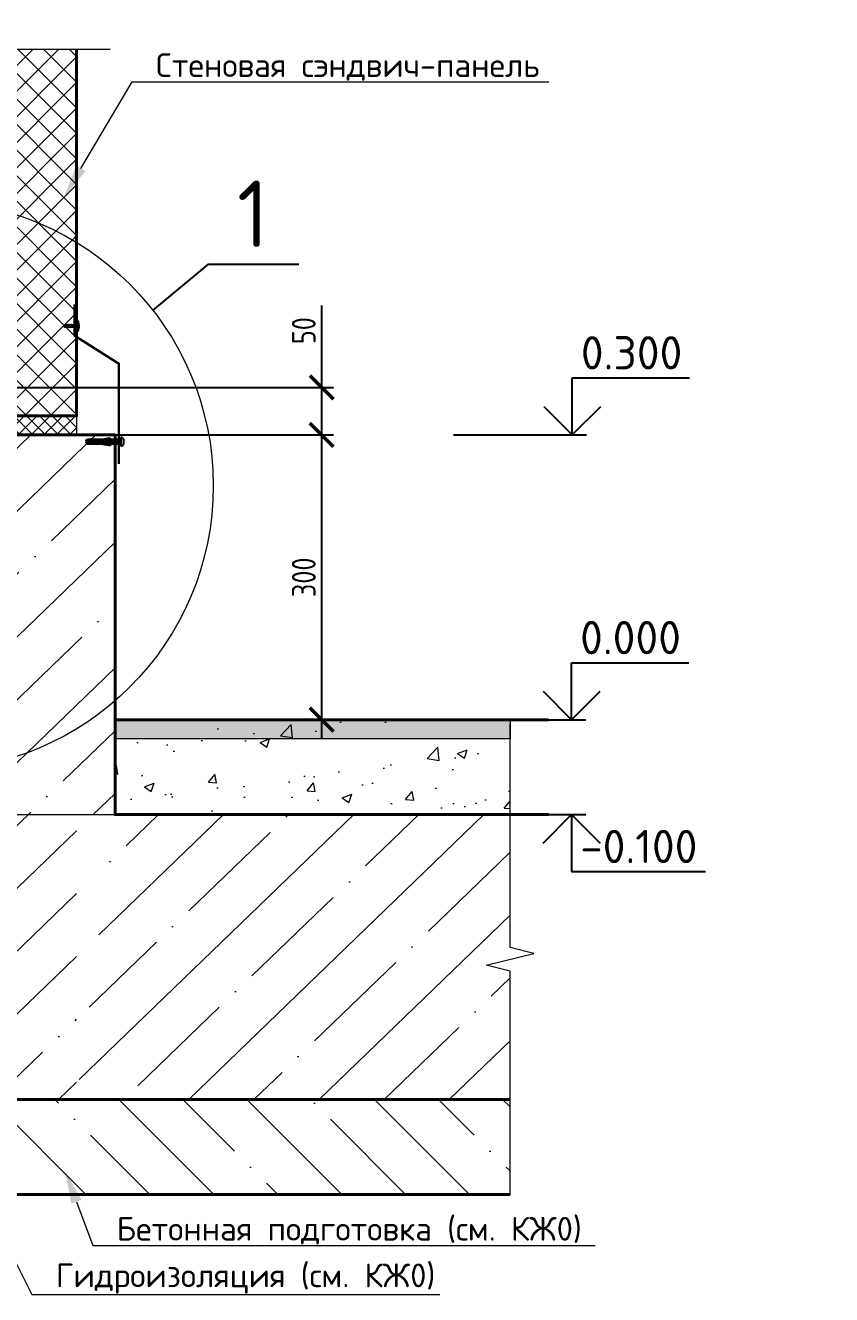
# Model space of a CAD drawing. Header units: millimetres. Extents: x -3689 to 2955806, y -724709 to -635850.
# Drawn here: x 2949774 to 2950623, y -718230 to -716893 of the extents above; entities that cross this region are included whole.
import ezdxf
from ezdxf import colors
from ezdxf.entities.mleader import LeaderData, LeaderLine
from ezdxf.math import Vec2, Vec3

# ---------------------------------------------------------------- set-up
doc = ezdxf.new("R2010")
doc.units = ezdxf.units.MM
doc.header["$PDMODE"] = 35
for name, color, linetype, lineweight in [('0_текст', 7, 'Continuous', 0), ('_PP_Hatch', 9, 'Continuous', 9), ('_PP_Primary Line Continuous', 3, 'Continuous', 40), ('_Выноска', 7, 'Continuous', 15), ('K_Dim', 165, 'Continuous', 13), ('Штрих Бетон неармированный', 7, 'Continuous', 15), ('Штрих Мин. Вата', 40, 'Continuous', 15)]:
    doc.layers.add(name, color=color, linetype=linetype, lineweight=lineweight)
doc.layers.add('S-METL', color=14, linetype='Continuous')
doc.layers.add('ФЭ', color=7, linetype='Continuous', lineweight=25, true_color=0xb8002e)
doc.styles.add('GOST 2.304', font='CS_Gost2304.shx')
doc.styles.add('GOST-2.304_Type-B', font='')
doc.styles.add('PDF ISOCPEUR', font='isocpeur.ttf')
doc.styles.add('SPDS', font='isocpeui.ttf')
doc.styles.get('GOST-2.304_Type-B').set_extended_font_data('GOST Common')
doc.linetypes.add('зигзаг', pattern='A,0.00254,-5.08,[131,ltypeshp.shx,S=5.08,R=0,X=-5.08,Y=0],-10.16,[131,ltypeshp.shx,S=5.08,R=180,X=5.08,Y=0],-5.08', length=20.32254)
doc.dimstyles.new('SPDS', dxfattribs={"dimscale": 100, "dimtxt": 2.5, "dimasz": 2.5, "dimexe": 1.25, "dimexo": 0.625, "dimtad": 1, "dimdec": 0, "dimrnd": 0.001, "dimtxsty": 'GOST 2.304', "dimblk": 'ARCHTICK', "dimblk1": 'ARCHTICK', "dimblk2": 'ARCHTICK', "dimcen": 2.5, "dimdle": 2, "dimadec": 0, "dimazin": 2, "dimtfac": 0.75, "dimtdec": 4, "dimtmove": 1, "dimatfit": 3, "dimfxl": 1, "dimtolj": 1, "dimarcsym": 0})

# ---------------------------------------------------------------- blocks, each defined once
blk = doc.blocks.new('шуруп 4х40')
at = {"color": 0}
for p, q in [((-3.2, -2.9), (-3.2, 2.9)), ((-1.1, 5.3), (0, 5.3)), ((0, -5.3), (0, 5.3)), ((0, 1.9), (0.1, 2)), ((0.8, -1.7), (0, 1.1)), ((1.1, -2), (0.1, 2)), ((0.1, 2), (0.4, 1.7)), ((1.4, -1.7), (0.4, 1.7)), ((2.3, 1.7), (0.4, 1.7)), ((2.3, 1.7), (2.5, 2)), ((3.2, -1.7), (2.3, 1.7)), ((3.5, -2), (2.5, 2)), ((2.5, 2), (2.8, 1.7)), ((3.8, -1.7), (2.8, 1.7)), ((2.8, 1.7), (4.7, 1.7)), ((4.7, 1.7), (4.9, 2)), ((5.6, -1.7), (4.7, 1.7)), ((5.9, -2), (4.9, 2)), ((4.9, 2), (5.2, 1.7)), ((6.2, -1.7), (5.2, 1.7)), ((5.2, 1.7), (7.1, 1.7)), ((7.1, 1.7), (7.3, 2)), ((8.1, -1.7), (7.1, 1.7)), ((8.4, -2), (7.3, 2)), ((7.3, 2), (7.7, 1.7)), ((8.6, -1.7), (7.7, 1.7)), ((9.5, 1.7), (7.7, 1.7)), ((9.5, 1.7), (9.8, 2)), ((10.5, -1.7), (9.5, 1.7)), ((10.8, -2), (9.8, 2)), ((9.8, 2), (10.1, 1.7)), ((11.1, -1.7), (10.1, 1.7)), ((12, 1.7), (10.1, 1.7)), ((12, 1.7), (12.2, 2)), ((12.9, -1.7), (12, 1.7)), ((13.2, -2), (12.2, 2)), ((12.2, 2), (12.5, 1.7)), ((13.5, -1.7), (12.5, 1.7)), ((12.5, 1.7), (14.4, 1.7)), ((14.4, 1.7), (14.6, 2)), ((15.3, -1.7), (14.4, 1.7)), ((15.6, -2), (14.6, 2)), ((14.6, 2), (14.9, 1.7)), ((15.9, -1.7), (14.9, 1.7)), ((14.9, 1.7), (16.8, 1.7)), ((16.8, 1.7), (17.1, 2)), ((17.8, -1.7), (16.8, 1.7)), ((18.1, -2), (17.1, 2)), ((17.1, 2), (17.4, 1.7)), ((18.3, -1.7), (17.4, 1.7)), ((19.2, 1.7), (17.4, 1.7)), ((19.2, 1.7), (19.5, 2)), ((20.2, -1.7), (19.2, 1.7)), ((20.5, -2), (19.5, 2)), ((19.5, 2), (19.8, 1.7)), ((20.7, -1.7), (19.8, 1.7)), ((21.6, 1.7), (19.8, 1.7)), ((21.6, 1.7), (21.9, 2)), ((22.6, -1.7), (21.6, 1.7)), ((22.9, -2), (21.9, 2)), ((21.9, 2), (22.2, 1.7)), ((23.2, -1.7), (22.2, 1.7)), ((24, 1.7), (22.2, 1.7)), ((24, 1.7), (24.3, 2)), ((25, -1.7), (24, 1.7)), ((25.3, -2), (24.3, 2)), ((24.3, 2), (24.6, 1.7)), ((25.6, -1.7), (24.6, 1.7)), ((26.5, 1.7), (24.6, 1.7)), ((26.5, 1.7), (26.7, 2)), ((27.4, -1.7), (26.5, 1.7)), ((27.7, -2), (26.7, 2)), ((26.7, 2), (27, 1.7)), ((28, -1.7), (27, 1.7)), ((28.9, 1.7), (27, 1.7)), ((28.9, 1.7), (29.1, 2)), ((29.8, -1.7), (28.9, 1.7)), ((30.1, -2), (29.1, 2)), ((29.1, 2), (29.4, 1.7)), ((30.4, -1.7), (29.4, 1.7)), ((29.4, 1.7), (31.3, 1.7)), ((31.3, 1.7), (31.5, 2)), ((32.2, -1.7), (31.3, 1.7)), ((32.5, -2), (31.5, 2)), ((31.5, 2), (31.8, 1.7)), ((32.8, -1.7), (31.8, 1.7)), ((31.8, 1.7), (33.8, 1.7)), ((33.8, 1.7), (34, 2)), ((34.7, -1.7), (33.8, 1.7)), ((35, -2), (34, 2)), ((34, 2), (34.3, 1.7)), ((35.3, -1.7), (34.3, 1.7)), ((34.3, 1.7), (35.7, 1.7)), ((36.2, 1.5), (35.7, 1.7)), ((36.5, 1.7), (36.2, 1.5)), ((36.9, -1.2), (36.2, 1.5)), ((37.2, -1.4), (36.5, 1.7)), ((36.9, 1.2), (36.5, 1.7)), ((37.4, -1), (36.9, 1.2)), ((40, 0), (36.9, 1.2)), ((37.4, -1), (40, 0)), ((-1.1, -5.3), (0, -5.3)), ((0, -1.7), (0.8, -1.7)), ((0.8, -1.7), (1.1, -2)), ((1.4, -1.7), (1.1, -2)), ((1.4, -1.7), (3.2, -1.7)), ((3.2, -1.7), (3.5, -2)), ((3.8, -1.7), (3.5, -2)), ((3.8, -1.7), (5.6, -1.7)), ((5.6, -1.7), (5.9, -2)), ((6.2, -1.7), (5.9, -2)), ((6.2, -1.7), (8.1, -1.7)), ((8.1, -1.7), (8.4, -2)), ((8.6, -1.7), (8.4, -2)), ((8.6, -1.7), (10.5, -1.7)), ((10.5, -1.7), (10.8, -2)), ((11.1, -1.7), (10.8, -2)), ((11.1, -1.7), (12.9, -1.7)), ((12.9, -1.7), (13.2, -2)), ((13.5, -1.7), (13.2, -2)), ((13.5, -1.7), (15.3, -1.7)), ((15.3, -1.7), (15.6, -2)), ((15.9, -1.7), (15.6, -2)), ((15.9, -1.7), (17.8, -1.7)), ((17.8, -1.7), (18.1, -2)), ((18.3, -1.7), (18.1, -2)), ((18.3, -1.7), (20.2, -1.7)), ((20.2, -1.7), (20.5, -2)), ((20.7, -1.7), (20.5, -2)), ((20.7, -1.7), (22.6, -1.7)), ((22.6, -1.7), (22.9, -2)), ((23.2, -1.7), (22.9, -2)), ((23.2, -1.7), (25, -1.7)), ((25, -1.7), (25.3, -2)), ((25.6, -1.7), (25.3, -2)), ((25.6, -1.7), (27.4, -1.7)), ((27.4, -1.7), (27.7, -2)), ((28, -1.7), (27.7, -2)), ((28, -1.7), (29.8, -1.7)), ((29.8, -1.7), (30.1, -2)), ((30.4, -1.7), (30.1, -2)), ((30.4, -1.7), (32.2, -1.7)), ((32.2, -1.7), (32.5, -2)), ((32.8, -1.7), (32.5, -2)), ((32.8, -1.7), (34.7, -1.7)), ((34.7, -1.7), (35, -2)), ((35.3, -1.7), (35, -2)), ((35.3, -1.7), (35.7, -1.7)), ((35.7, -1.7), (36.9, -1.2)), ((36.9, -1.2), (37.2, -1.4)), ((37.2, -1.4), (37.4, -1))]:
    blk.add_line(p, q, dxfattribs=at)
for centre, start, end in [((1.8, 0.6), 122.3235, 155.8642), ((1.8, -0.6), 204.1358, 237.6765)]:
    blk.add_arc(centre, 5.56, start, end, dxfattribs=at)
blk = doc.blocks.new('дюбель 6х40')
for p, q in [((0, 3), (12, 3)), ((0, -3), (0, 3)), ((12, 3.6), (12.1, 4.5)), ((21, 2.1), (12, 3.6)), ((12, 3), (12, 2.1)), ((12, 2.1), (21, 2.1)), ((12, 0.3), (40, 0.3)), ((12, -0.3), (12, 0.3)), ((21, 3), (12.1, 4.5)), ((21, 3), (38.6, 3)), ((24, 1.2), (24, 3)), ((24, 1.2), (27.6, 1.2)), ((27.6, 1.2), (27.6, 3)), ((30, 1.2), (30, 3)), ((30, 1.2), (33.6, 1.2)), ((33.6, 1.2), (33.6, 3)), ((38.6, 3), (38.6, 0.3)), ((40, 1.8), (38.6, 3)), ((40, 1.8), (40, 0.3)), ((12, -3), (0, -3)), ((12, -0.3), (40, -0.3)), ((21, -2.1), (12, -3.6)), ((12, -2.1), (21, -2.1)), ((12, -3), (12, -2.1)), ((12, -3.6), (12.1, -4.5)), ((21, -3), (12.1, -4.5)), ((38.6, -3), (21, -3)), ((24, -1.2), (27.6, -1.2)), ((24, -1.2), (24, -3)), ((27.6, -1.2), (27.6, -3)), ((30, -1.2), (33.6, -1.2)), ((30, -1.2), (30, -3)), ((33.6, -1.2), (33.6, -3)), ((38.6, -0.3), (38.6, -3)), ((40, -1.8), (38.6, -3)), ((40, -0.3), (40, -1.8))]:
    blk.add_line(p, q)
blk = doc.blocks.new('*U410')
for name in ['шуруп 4х40', 'дюбель 6х40']:
    blk.add_blockref(name, (0, 0))
blk = doc.blocks.new('4.2x16')
at = {"lineweight": 0}
for p, q in [((-1.2, 5.3), (-1.2, -5.3)), ((14.9, 1.6), (16, 0))]:
    blk.add_line(p, q, dxfattribs=at)
for points in [[(-1.2, 3.6, 0.114819), (-2.1, 0.2), (-1.6, 0.2), (-1.6, -0.2), (-2.1, -0.2, 0.114819), (-1.2, -3.6)], [(0, -5.3), (0, 5.3, 0.414214), (-0.2, 5.5), (-1, 5.5, 0.414214), (-1.2, 5.3, 0.209763), (-1.2, 3.8)], [(0, 3.1, 0.414214), (1.5, 1.6), (3.3, 1.6), (3.6, 2.1)], [(14.2, -0.8, 0.131652), (14.9, -1.6), (16, 0), (14.2, -0.8), (9.9, 1.6), (14.9, 1.6), (14.7, 1.3), (15.7, -0.1)], [(-1.2, -3.8, 0.209763), (-1.2, -5.3, 0.414214), (-1, -5.5), (-0.2, -5.5, 0.414214), (0, -5.3)], [(5.1, -1.6), (1.5, -1.6, 0.414214), (0, -3.1)]]:
    blk.add_lwpolyline(points, format="xyb", dxfattribs=at)
for points in [[(0, -1.6), (0, -1.6), (0, 1.6)], [(3.6, 2.1), (5.4, -2.1)], [(3.9, 1.6), (5.3, 1.6)], [(5.6, 2.1), (7.4, -2.1)], [(5.9, 1.6), (7.3, 1.6)], [(7.6, 2.1), (9.4, -2.1)], [(7.9, 1.6), (9.3, 1.6)], [(14.7, 1.3), (11, 1.3), (14.6, -0.7)], [(7.1, -1.6), (5.7, -1.6)], [(9.1, -1.6), (7.7, -1.6)], [(11.1, -1.6), (9.7, -1.6)], [(11.7, -1.6), (11.4, -2.1)], [(14.9, -1.6), (11.7, -1.6)]]:
    blk.add_lwpolyline(points, dxfattribs=at)
for points in [[(3.6, 2.1), (5.7, -1.6), (5.4, -2.1), (3.3, 1.6)], [(5.3, 1.6), (5.6, 2.1), (7.7, -1.6), (7.4, -2.1)], [(7.3, 1.6), (7.6, 2.1), (9.7, -1.6), (9.4, -2.1)], [(9.6, 2.1), (11.4, -2.1), (9.3, 1.6), (9.6, 2.1), (11.7, -1.6)]]:
    blk.add_lwpolyline(points, close=True, dxfattribs=at)
blk = doc.blocks.new('*U385')
blk.add_blockref('4.2x16', (0, 0))
blk = doc.blocks.new('_ARCHTICK')
at = {"color": 0, "linetype": 'ByBlock', "const_width": 0.15}
blk.add_lwpolyline([(-0.5, -0.5), (0.5, 0.5)], dxfattribs=at)
blk = doc.blocks.new('*D464')
at = {"layer": '_Выноска', "color": 0, "lineweight": -2, "transparency": 16777216}
for p, q in [((2950086.4, -717188.2), (2950086.4, -717274.4)), ((2950086.4, -717254.4), (2950086.4, -717344.4)), ((2949633.5, -717274.4), (2950098.9, -717274.4)), ((2949633.5, -717324.4), (2950098.9, -717324.4))]:
    blk.add_line(p, q, dxfattribs=at)
at = {"layer": 'Defpoints', "color": 0, "transparency": 16777216}
for p in [(2949627.3, -717274.4), (2949627.3, -717324.4), (2950086.4, -717324.4)]:
    blk.add_point(p, dxfattribs=at)
at = {"layer": '_Выноска', "color": 0, "lineweight": -2, "transparency": 16777216, "xscale": 25, "yscale": 25, "zscale": 25}
for p, rotation in [((2950086.4, -717274.4), 90), ((2950086.4, -717324.4), 270)]:
    blk.add_blockref('_ARCHTICK', p, dxfattribs=dict(at, rotation=rotation))
at = {"layer": '_Выноска', "color": 0, "transparency": 16777216, "insert": (2950067.6, -717214.6), "char_height": 25, "attachment_point": 5, "rotation": 90, "style": 'GOST 2.304'}
blk.add_mtext('\\A1;50', dxfattribs=at)
blk = doc.blocks.new('*D465')
at = {"layer": '_Выноска', "color": 0, "lineweight": -2, "transparency": 16777216}
for p, q in [((2950086.4, -717304.4), (2950086.4, -717644.4)), ((2949834.5, -717324.4), (2950098.9, -717324.4)), ((2949907.8, -717624.4), (2950098.9, -717624.4))]:
    blk.add_line(p, q, dxfattribs=at)
at = {"layer": 'Defpoints', "color": 0, "transparency": 16777216}
for p in [(2949828.3, -717324.4), (2949901.5, -717624.4), (2950086.4, -717624.4)]:
    blk.add_point(p, dxfattribs=at)
at = {"layer": '_Выноска', "color": 0, "lineweight": -2, "transparency": 16777216, "xscale": 25, "yscale": 25, "zscale": 25}
for p, rotation in [((2950086.4, -717324.4), 90), ((2950086.4, -717624.4), 270)]:
    blk.add_blockref('_ARCHTICK', p, dxfattribs=dict(at, rotation=rotation))
at = {"layer": '_Выноска', "color": 0, "transparency": 16777216, "insert": (2950067.6, -717474.4), "char_height": 25, "attachment_point": 5, "rotation": 90, "style": 'GOST 2.304'}
blk.add_mtext('\\A1;300', dxfattribs=at)

msp = doc.modelspace()

# ---------------------------------------------------------------- hatches: boundary and pattern name
at = {"layer": '_PP_Hatch', "ltscale": 10}
h = msp.add_hatch(dxfattribs=at)
h.set_pattern_fill('ANSI35', color=256, scale=15, angle=359)
h.set_pattern_definition([(44, (2882322.62, -730892.53), (-66.16621, 68.51712), []), (44, (2882389.96, -730893.7), (-66.16621, 68.51712), [119.0625, -23.8125, 0, -23.8125])])
h.paths.add_polyline_path([(2949868.9, -717724.4), (2949868.9, -717324.4), (2949628.3, -717324.4), (2949628.3, -717724.4), (2949628.3, -718024.4), (2949828.3, -718024.4)])
h.paths.add_polyline_path([(2950284.8, -718024.4), (2950284.8, -717724.4), (2949828.3, -717724.4), (2949828.3, -718024.4)])
h = msp.add_hatch(dxfattribs=at)
h.set_pattern_fill('ANSI35', color=256, scale=15, angle=90)
h.set_pattern_definition([(135, (2882322.62, -730892.53), (-67.35192, -67.35192), []), (135, (2882322.62, -730825.18), (-67.35192, -67.35192), [119.0625, -23.8125, 0, -23.8125])])
h.paths.add_polyline_path([(2949828.3, -718024.4), (2949578.3, -718024.4), (2949578.3, -718124.4), (2949828.3, -718124.4)])
h.paths.add_polyline_path([(2950284.8, -718124.4), (2950284.8, -718024.4), (2949828.3, -718024.4), (2949828.3, -718124.4)])
at = {"layer": '_Выноска'}
h = msp.add_hatch(color=256, dxfattribs=at)
h.dxf.hatch_style = 1
h.paths.add_polyline_path([(2949868.9, -717624.4), (2950284.8, -717624.4), (2950284.8, -717644.4), (2949868.9, -717644.4)])
at = {"layer": 'Штрих Бетон неармированный'}
h = msp.add_hatch(dxfattribs=at)
h.set_pattern_fill('AR-CONC', color=256, scale=0.57)
h.set_pattern_definition([(50, (2918981.52, -744122.77), (103.84526, -9.08528), [10.8585, -119.4435]), (355, (2918981.52, -744122.77), (-20.08875, 108.9024), [8.6868, -95.55513]), (100.45144, (2918990.17, -744123.53), (83.7565, 99.81712), [9.2283, -101.51144]), (46.1842, (2918981.52, -744093.82), (154.51505, -23.96413), [16.28775, -179.16525]), (96.63556, (2918994.4, -744095.81), (135.32036, 141.0329), [13.84246, -152.2673]), (351.18415, (2918981.52, -744093.82), (135.32036, 141.0329), [13.0302, -143.33205]), (21, (2918996, -744101.055), (86.4202, -58.29116), [10.8585, -119.4435]), (326, (2918996, -744101.05), (35.22716, 104.98714), [8.6868, -95.5548]), (71.45144, (2919003.2, -744105.91), (121.64736, 46.69598), [9.2283, -101.51126]), (37.5, (2918981.52, -744122.772), (1.760504, 48.196372), [0, -94.39656, 0, -97.0026, 0, -95.91675]), (7.5, (2918981.52, -744122.77), (38.08721, 57.10293), [0, -55.30596, 0, -92.22486, 0, -36.55695]), (327.5, (2918949.233, -744122.772), (77.28664, -3.265384), [0, -36.195, 0, -112.9284, 0, -149.8473]), (317.5, (2918934.755, -744122.77), (84.43363, 14.4931), [0, -47.0535, 0, -74.99604, 0, -106.4133])])
h.paths.add_polyline_path([(2950284.8, -717724.4), (2950284.8, -717624.4), (2949868.9, -717624.4), (2949868.9, -717724.4)])
at = {"layer": 'Штрих Мин. Вата'}
h = msp.add_hatch(dxfattribs=at)
h.set_pattern_fill('ANSI37', color=256, scale=6)
h.set_pattern_definition([(45, (2918940.896, -744122.772), (-13.470384, 13.470384), []), (135, (2918940.896, -744122.772), (-13.470384, -13.470384), [])])
h.paths.add_polyline_path([(2949678.3, -716918), (2949828.3, -716918), (2949828.3, -717304.4), (2949678.3, -717304.4)])
h = msp.add_hatch(dxfattribs=at)
h.set_pattern_fill('ANSI37', color=256, scale=3)
h.set_pattern_definition([(45, (2918940.896, -744122.772), (-6.735192, 6.735192), []), (135, (2918940.896, -744122.772), (-6.735192, -6.735192), [])])
h.paths.add_polyline_path([(2949678.3, -717304.4), (2949828.3, -717304.4), (2949828.3, -717324.4), (2949678.3, -717324.4)])

# ---------------------------------------------------------------- linework, layer by layer
msp.add_line((2949908.8, -717193.3), (2949967.4, -717144.5))
for points in [[(2949967.4, -717144.5), (2950062.4, -717144.5)], [(2950350.3, -717264.4), (2950473.8, -717264.4)], [(2950320.3, -717294.4), (2950350.3, -717324.4), (2950380.3, -717294.4)], [(2950349.5, -717624.4), (2950349.5, -717564.4)], [(2950349.5, -717564.4), (2950473, -717564.4)], [(2950319.5, -717594.4), (2950349.5, -717624.4), (2950379.5, -717594.4)], [(2950225.1, -717624.4), (2950364.5, -717624.4)], [(2950225.1, -717724.4), (2950364.5, -717724.4)], [(2950319.5, -717754.4), (2950349.5, -717724.4), (2950379.5, -717754.4)], [(2950349.5, -717724.4), (2950349.5, -717784.4)], [(2950349.5, -717784.4), (2950490.5, -717784.4)]]:
    msp.add_lwpolyline(points)
at = {"elevation": 0.3}
for points in [[(2950350.3, -717324.4), (2950350.3, -717264.4)], [(2950225.1, -717324.4), (2950365.3, -717324.4)]]:
    msp.add_lwpolyline(points, dxfattribs=at)
at = {"layer": '_PP_Primary Line Continuous', "ltscale": 10}
for points in [[(2949678.3, -716918), (2949678.3, -717304.4), (2949828.3, -717304.4), (2949828.3, -716918)], [(2949868.9, -717724.4), (2949868.9, -717324.4), (2949628.3, -717324.4), (2949628.3, -717724.4), (2949628.3, -717724.4), (2949628.3, -718024.4), (2950284.8, -718024.4)], [(2950325.4, -717724.4), (2949868.9, -717724.4)], [(2949125.7, -718124.4), (2950284.8, -718124.4)]]:
    msp.add_lwpolyline(points, dxfattribs=at)
at = {"layer": '_PP_Primary Line Continuous'}
msp.add_lwpolyline([(2950325.4, -717724.4), (2949868.9, -717724.4), (2949868.9, -717624.4), (2950325.4, -717624.4)], dxfattribs=at)
at = {"layer": '_Выноска'}
for points in [[(2949647.1, -716918), (2949647.1, -716918), (2949733.4, -716918), (2949739.6, -716893), (2949752.1, -716943), (2949758.4, -716918), (2949841.3, -716918), (2949863.7, -716918)], [(2950284.8, -718124.4), (2950284.8, -718109.4), (2950284.8, -717889.2), (2950259.8, -717883), (2950309.8, -717870.5), (2950284.8, -717864.2), (2950284.8, -717644), (2950284.8, -717629)]]:
    msp.add_lwpolyline(points, dxfattribs=at)
msp.add_lwpolyline([(2949868.9, -717624.4), (2950284.8, -717624.4), (2950284.8, -717644.4), (2949868.9, -717644.4)], close=True, dxfattribs=at)
at = {"layer": '_Выноска', "linetype": 'зигзаг'}
msp.add_lwpolyline([(2949628.3, -717724.4), (2949901.5, -717724.4)], dxfattribs=at)
at = {"layer": '_Выноска'}
msp.add_circle((2949672.3, -717377.8), 300, dxfattribs=at)
at = {"layer": 'K_Dim'}
msp.add_lwpolyline([(2949678.3, -717304.4), (2949828.3, -717304.4), (2949828.3, -717324.4), (2949678.3, -717324.4)], close=True, dxfattribs=at)
at = {"layer": 'ФЭ', "color": 219, "lineweight": 30, "true_color": 0x642165, "transparency": 33554687, "const_width": 2.64}
msp.add_lwpolyline([(2949826.3, -717186.9), (2949826.3, -717219.9), (2949872.8, -717249.4), (2949872.8, -717355)], dxfattribs=at)

# ---------------------------------------------------------------- block references
at = {"layer": 'S-METL'}
for name, p, xscale, yscale, zscale, rotation in [('*U385', (2949829.5, -717209.7), 0.9090909090909092, 0.9090909090909092, 0.9090909090909092, 180.0000000003209), ('*U410', (2949874.8, -717331.6), 0.906249999999818, 0.906249999999818, 0.906249999999818, 180)]:
    msp.add_blockref(name, p, dxfattribs=dict(at, xscale=xscale, yscale=yscale, zscale=zscale, rotation=rotation))

# ---------------------------------------------------------------- texts
for s, height, style, p in [('1', 70, 'GOST-2.304_Type-B', (2949997.4, -717126.5)), ('0.300', 35, 'PDF ISOCPEUR', (2950359.3, -717255.4, 0.3)), ('0.000', 35, 'PDF ISOCPEUR', (2950358.5, -717555.4)), ('-0.100', 35, 'PDF ISOCPEUR', (2950358.5, -717775.4))]:
    msp.add_text(s, height=height, dxfattribs=dict(style=style)).set_placement(p)

# ---------------------------------------------------------------- dimensions: what is measured, and where the dimension line sits
at = {"layer": '_Выноска'}
dim = msp.add_linear_dim(base=(2950086.4, -717324.4), p1=(2949627.3, -717274.4), p2=(2949627.3, -717324.4), angle=90, dimstyle='SPDS', override={"dimscale": 10}, dxfattribs=at)
dim.commit()
dim.dimension.update_dxf_attribs({"geometry": '*D464', "text_midpoint": (2950086.4, -717214.6), "dimtype": 160})
dim = msp.add_linear_dim(base=(2950086.4, -717624.4), p1=(2949828.3, -717324.4), p2=(2949901.5, -717624.4), angle=90, dimstyle='SPDS', override={"dimscale": 10}, dxfattribs=at)
dim.commit()
dim.dimension.update_dxf_attribs({"geometry": '*D465', "text_midpoint": (2950067.6, -717474.4)})

# ---------------------------------------------------------------- leaders
at = {"layer": '0_текст'}
ml = msp.add_multileader_mtext('Standard', dxfattribs=at)
ml.set_content('\\A1;\\pxi1,ql;{\\fISOCPEUR|b0|i0|c204|p34;Стеновая сэндвич-панель}', color=256, style='SPDS')
ml.set_leader_properties(color=256, linetype='ByLayer', lineweight=-1)
ml.build(insert=Vec2(0, 0))
ml.multileader.update_dxf_attribs({"text_left_attachment_type": 6, "text_right_attachment_type": 6, "dogleg_length": 0, "arrow_head_size": 35, "scale": 10})
ctx = ml.context
ctx.base_point, ctx.scale, ctx.char_height, ctx.arrow_head_size, ctx.landing_gap_size, ctx.plane_origin = Vec3(2949886.8, -716952.4), 10, 25, 35, 0.1, Vec3(2951389.9, -717690.7)
ctx.left_attachment, ctx.right_attachment = 6, 6
notes = []
notes.append((ctx, [(1, (1, 1, 0), (2949886.8, -716952.4), (1, 0), 0, [(0, [(2949815.1, -717073.9)], 0, [])])]))
ctx.mtext.insert, ctx.mtext.width, ctx.mtext.defined_height, ctx.mtext.flow_direction = Vec3(2949886.9, -716922.4), 591.874, 227.2, 5
ml = msp.add_multileader_mtext('Standard', dxfattribs=at)
ml.set_content('\\A1;{\\fISOCPEUR|b0|i0|c204|p34;Конструкция \\Pотмостки (см. КЖ0)}', color=256, style='SPDS')
ml.set_leader_properties(color=256, linetype='ByLayer', lineweight=-1)
ml.build(insert=Vec2(0, 0))
ml.multileader.update_dxf_attribs({"text_left_attachment_type": 6, "text_right_attachment_type": 6, "dogleg_length": 0, "arrow_head_size": 35, "scale": 10})
ctx = ml.context
ctx.base_point, ctx.scale, ctx.char_height, ctx.arrow_head_size, ctx.landing_gap_size, ctx.plane_origin = Vec3(2948733.6, -718015.1), 10, 25, 35, 0.1, Vec3(2950813.7, -718384.2)
ctx.left_attachment, ctx.right_attachment = 6, 6
notes.append((ctx, [(0, (1, 1, 0), (2949033.8, -718015.1), (-1, 0), 0, [(0, [(2949220.6, -717759.6)], 0, [])])]))
ctx.mtext.insert, ctx.mtext.width, ctx.mtext.defined_height, ctx.mtext.flow_direction = Vec3(2948733.7, -717985.1), 575.352, 9.24, 5
ml = msp.add_multileader_mtext('Standard', dxfattribs=at)
ml.set_content('\\A1;\\pxi1,ql;{\\fISOCPEUR|b0|i0|c204|p34;Гидроизоляция (см. КЖ0)}', color=256, style='SPDS')
ml.set_leader_properties(color=256, linetype='ByLayer', lineweight=-1)
ml.build(insert=Vec2(0, 0))
ml.multileader.update_dxf_attribs({"text_left_attachment_type": 6, "text_right_attachment_type": 6, "dogleg_length": 0, "arrow_head_size": 35, "scale": 10})
ctx = ml.context
ctx.base_point, ctx.scale, ctx.char_height, ctx.arrow_head_size, ctx.landing_gap_size, ctx.plane_origin = Vec3(2949781.3, -718229.7), 10, 25, 35, 0.1, Vec3(2951189.9, -718699.4)
ctx.left_attachment, ctx.right_attachment = 6, 6
notes.append((ctx, [(1, (1, 1, 0), (2949781.3, -718229.7), (1, 0), 0, [(0, [(2949628.3, -717926.7)], 0, [])])]))
ctx.mtext.insert, ctx.mtext.width, ctx.mtext.defined_height, ctx.mtext.flow_direction = Vec3(2949781.4, -718197.2), 591.874, 227.2, 5
ml = msp.add_multileader_mtext('Standard', dxfattribs=at)
ml.set_content('\\A1;{\\fISOCPEUR|b0|i0|c204|p34;Пеноплекс}', color=256, style='SPDS')
ml.set_leader_properties(color=256, linetype='ByLayer', lineweight=-1)
ml.build(insert=Vec2(0, 0))
ml.multileader.update_dxf_attribs({"text_left_attachment_type": 6, "text_right_attachment_type": 6, "dogleg_length": 0, "arrow_head_size": 35, "scale": 10})
ctx = ml.context
ctx.base_point, ctx.scale, ctx.char_height, ctx.arrow_head_size, ctx.landing_gap_size, ctx.plane_origin = Vec3(2949297.7, -718210.7), 10, 25, 35, 0.1, Vec3(2950780.1, -718872)
ctx.left_attachment, ctx.right_attachment = 6, 6
notes.append((ctx, [(1, (1, 1, 0), (2949297.7, -718210.7), (1, 0), 0, [(0, [(2949218.4, -718099.4)], 0, [])])]))
ctx.mtext.insert, ctx.mtext.width, ctx.mtext.defined_height, ctx.mtext.flow_direction = Vec3(2949297.8, -718180.7), 575.352, 9.24, 5
ml = msp.add_multileader_mtext('Standard', dxfattribs=at)
ml.set_content('\\A1;\\pxi1,ql;{\\fISOCPEUR|b0|i0|c204|p34;Бетонная подготовка (см. КЖ0)}', color=256, style='SPDS')
ml.set_leader_properties(color=256, linetype='ByLayer', lineweight=-1)
ml.build(insert=Vec2(0, 0))
ml.multileader.update_dxf_attribs({"text_left_attachment_type": 6, "text_right_attachment_type": 6, "dogleg_length": 0, "arrow_head_size": 35, "scale": 10})
ctx = ml.context
ctx.base_point, ctx.scale, ctx.char_height, ctx.arrow_head_size, ctx.landing_gap_size, ctx.plane_origin = Vec3(2949845.4, -718178.1), 10, 25, 35, 0.1, Vec3(2951377.6, -718872)
ctx.left_attachment, ctx.right_attachment = 6, 6
notes.append((ctx, [(1, (1, 1, 0), (2949845.4, -718178.1), (1, 0), 0, [(0, [(2949816, -718099.4)], 0, [])])]))
ctx.mtext.insert, ctx.mtext.width, ctx.mtext.defined_height, ctx.mtext.flow_direction = Vec3(2949845.5, -718148.1), 591.874, 227.2, 5
for ctx, leaders in notes:
    for number, flags, end, landing, length, lines in leaders:
        leader = LeaderData()
        leader.index, (leader.has_last_leader_line, leader.has_dogleg_vector, leader.attachment_direction) = number, flags
        leader.last_leader_point, leader.dogleg_vector, leader.dogleg_length = Vec3(end), Vec3(landing), length
        for number, points, colour, breaks in lines:
            line = LeaderLine()
            line.index, line.vertices, line.color, line.breaks = number, Vec3.list(points), colors.encode_raw_color(colour), breaks
            leader.lines.append(line)
        ctx.leaders.append(leader)

doc.saveas('drawing.dxf')
